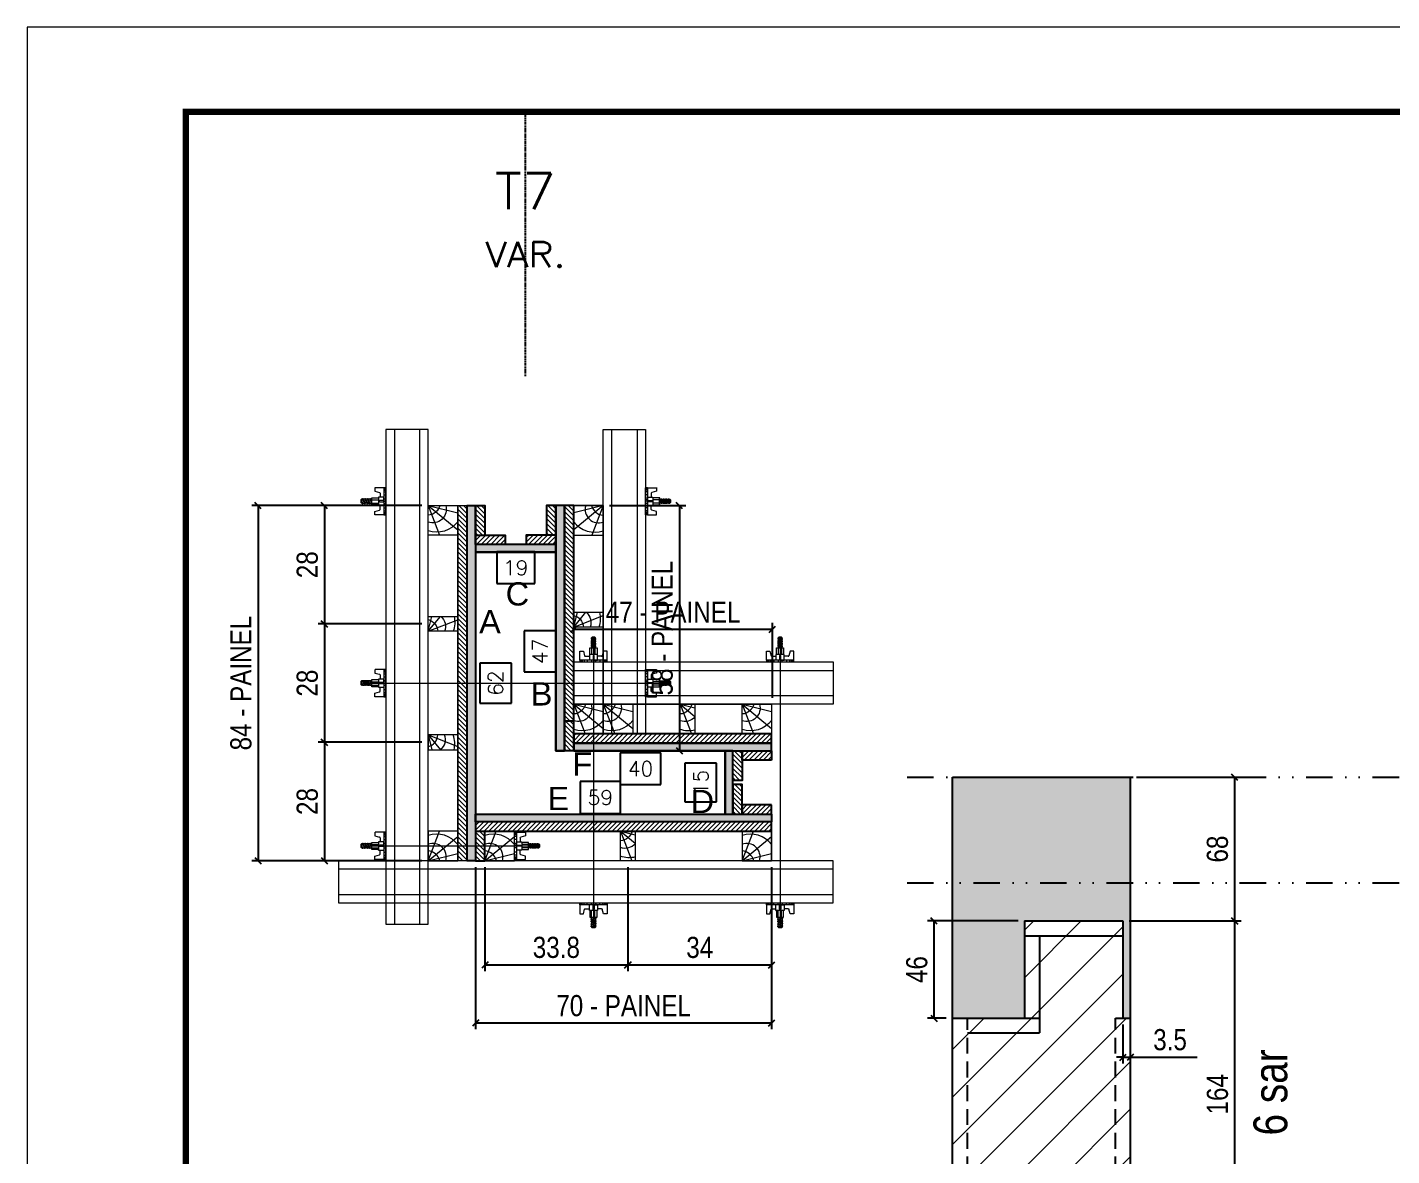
# Model space of a CAD drawing. Extents: x 14400 to 27878, y -21631 to 6985.
# Drawn here: x 14413 to 15059, y -8481 to -7947 of the extents above; entities that cross this region are included whole.
import ezdxf
from ezdxf.enums import TextEntityAlignment as Align

# ---------------------------------------------------------------- set-up
doc = ezdxf.new("R2010")
doc.units = 0
for name, pattern in [('DASHED', [0.75, 0.5, -0.25]), ('DIVIDE2', [0.625, 0.25, -0.125, 0, -0.125, 0, -0.125]), ('HIDDEN', [0.375, 0.25, -0.125])]:
    doc.linetypes.add(name, pattern=pattern)
for name, color, linetype in [('CHAPA', 1, 'Continuous'), ('COTA', 241, 'Continuous'), ('MEIO_PONT', 93, 'Continuous'), ('NOMENCLATURA', 7, 'Continuous'), ('Nível', 160, 'Continuous'), ('Painéis', 200, 'Continuous'), ('SARR_2.2x7', 40, 'Continuous'), ('SARRAFO', 251, 'Continuous'), ('Texto de Titulo', 7, 'Continuous'), ('Texto Qtd Sarr', 242, 'Continuous'), ('TEXTO_GERAL', 7, 'Continuous')]:
    doc.layers.add(name, color=color, linetype=linetype)
for name, color, linetype, lineweight in [('Folhas', 255, 'Continuous', 9), ('Hachura', 251, 'Continuous', 9), ('Madeira', 126, 'Continuous', 18), ('Perfil Metálico', 224, 'Continuous', 18), ('SARRAFO DE PRESSAO', 251, 'DASHED', 9), ('Texto Seção', 7, 'Continuous', 15)]:
    doc.layers.add(name, color=color, linetype=linetype, lineweight=lineweight)
doc.styles.add('ARIAL', font='arial.ttf')
doc.styles.add('ARIAL_NARROW', font='ARIALN.TTF', dxfattribs={"height": 0.2})
doc.styles.add('COTA TECNICA', font='techl___.ttf', dxfattribs={"height": 10})
doc.styles.add('COTA TECNICA 2X', font='techl___.ttf', dxfattribs={"height": 10})
doc.styles.add('ROMANS', font='romans.shx')
doc.dimstyles.new('PAINEL', dxfattribs={"dimtxt": 10, "dimasz": 3, "dimexe": 3, "dimexo": 3, "dimgap": 3, "dimtad": 1, "dimdec": 1, "dimzin": 12, "dimdsep": 46, "dimtxsty": 'COTA TECNICA', "dimblk1": 'OBLIQUE', "dimblk2": 'OBLIQUE', "dimsah": 1, "dimcen": 0.9, "dimclrd": 4, "dimclre": 4, "dimclrt": 240, "dimadec": 1, "dimazin": 3, "dimtfac": 1, "dimtdec": 1, "dimtmove": 0, "dimatfit": 3, "dimfxl": 1, "dimtolj": 1, "dimtzin": 12, "dimarcsym": 0})
doc.dimstyles.new('SECAO PILAR', dxfattribs={"dimtxt": 10, "dimasz": 3, "dimexe": 3, "dimexo": 3, "dimgap": 3, "dimtad": 1, "dimdec": 1, "dimlfac": 0.5, "dimzin": 12, "dimdsep": 46, "dimtxsty": 'COTA TECNICA 2X', "dimblk1": 'OBLIQUE', "dimblk2": 'OBLIQUE', "dimsah": 1, "dimcen": 0.9, "dimclrd": 256, "dimclre": 256, "dimclrt": 256, "dimadec": 1, "dimazin": 3, "dimtfac": 1, "dimtdec": 1, "dimtmove": 0, "dimatfit": 3, "dimfxl": 1, "dimtolj": 1, "dimtzin": 12, "dimarcsym": 0})
doc.dimstyles.new('SECÇÃO 2', dxfattribs={"dimtxt": 7, "dimasz": 6, "dimexe": 0.18, "dimexo": 2, "dimgap": -4, "dimtad": 3, "dimdec": 1, "dimlfac": 0.5, "dimzin": 12, "dimdsep": 46, "dimtxsty": 'ROMANS', "dimblk": 'ARCHTICK', "dimcen": 0.09, "dimse1": 1, "dimse2": 1, "dimsd1": 1, "dimsd2": 1, "dimclrd": 180, "dimclre": 5, "dimclrt": 1, "dimadec": 0, "dimazin": 3, "dimtfac": 1, "dimtdec": 1, "dimtofl": 0, "dimtmove": 0, "dimatfit": 3, "dimldrblk": 'ARCHTICK', "dimfxl": 1, "dimtolj": 1, "dimtzin": 0, "dimarcsym": 0})
pattern_1 = [(315, (37473.3248, -17455.7279), (1.12253202, 1.12253202), [])]
pattern_2 = [(45, (24034.8684, 14578.0321), (-1.12253202, 1.12253202), [])]
pattern_3 = [(225, (5317.9648, -31115.1842), (1.12253202, -1.12253202), [])]
pattern_4 = [(135, (-8443.4915, 922.1758), (-1.12253202, -1.12253202), [])]
pattern_5 = [(315, (37464.9248, -17455.7279), (1.12253202, 1.12253202), [])]

# ---------------------------------------------------------------- blocks, each defined once
blk = doc.blocks.new('9999999999')
at = {"layer": 'Folhas'}
blk.add_lwpolyline([(98138.98, 34190.21), (99623.98, 34190.21), (99623.98, 35240.21), (98138.98, 35240.21)], close=True, dxfattribs=at)
at = {"layer": 'Folhas', "color": 30, "const_width": 3}
blk.add_lwpolyline([(98213.98, 34230.21), (99583.98, 34230.21), (99583.98, 35200.21), (98213.98, 35200.21)], close=True, dxfattribs=at)
blk = doc.blocks.new('PONTALETE')
at = {"layer": 'Madeira'}
for q in [(2.71, 7), (7, 5.76), (7, 1.74)]:
    blk.add_line((0, 0), q, dxfattribs=at)
blk.add_lwpolyline([(0, 0), (7, 0), (7, 7), (0, 7)], close=True, dxfattribs=at)
for centre, radius, start, end in [((2.04, 0.06), 6.23, 37.2818, 109.0913), ((1.09, 0.9), 3.19, 343.603, 109.9847), ((-0.21, -0.78), 3.09, 14.6322, 86.0383)]:
    blk.add_arc(centre, radius, start, end, dxfattribs=at)
blk = doc.blocks.new('*D2459')
at = {"layer": 'COTA', "color": 180, "lineweight": -2, "transparency": 16777216}
for p, q in [((14642.4, -8247.48), (14627.4, -8247.48)), ((14627.4, -8247.48), (14627.4, -8266.48)), ((14642.4, -8266.48), (14642.4, -8247.48)), ((14627.4, -8266.48), (14642.4, -8266.48))]:
    blk.add_line(p, q, dxfattribs=at)
at = {"layer": 'Defpoints', "color": 0, "transparency": 16777216}
for p in [(14625.42, -8194.98), (14625.42, -8318.98), (14646.4, -8318.98)]:
    blk.add_point(p, dxfattribs=at)
at = {"layer": 'COTA', "color": 1, "transparency": 16777216, "insert": (14634.9, -8256.98), "char_height": 7, "attachment_point": 5, "rotation": 90, "style": 'ROMANS'}
blk.add_mtext('\\A1;62', dxfattribs=at)
blk = doc.blocks.new('_ArchTick')
at = {"color": 0, "linetype": 'ByBlock', "const_width": 0.15}
blk.add_lwpolyline([(-0.5, -0.5), (0.5, 0.5)], dxfattribs=at)
blk = doc.blocks.new('*D2460')
at = {"layer": 'COTA', "color": 180, "lineweight": -2, "transparency": 16777216}
for p, q in [((14693.92, -8303.58), (14674.92, -8303.58)), ((14674.92, -8303.58), (14674.92, -8318.58)), ((14693.92, -8318.58), (14693.92, -8303.58)), ((14674.92, -8318.58), (14693.92, -8318.58))]:
    blk.add_line(p, q, dxfattribs=at)
at = {"layer": 'Defpoints', "color": 0, "transparency": 16777216}
for p in [(14625.42, -8318.98), (14743.42, -8318.98), (14743.42, -8322.58)]:
    blk.add_point(p, dxfattribs=at)
at = {"layer": 'COTA', "color": 1, "transparency": 16777216, "insert": (14684.42, -8311.08), "char_height": 7, "attachment_point": 5, "style": 'ROMANS'}
blk.add_mtext('\\A1;59', dxfattribs=at)
blk = doc.blocks.new('*D2461')
at = {"layer": 'COTA', "color": 180, "lineweight": -2, "transparency": 16777216}
for p, q in [((14713.08, -8289.97), (14693.75, -8289.97)), ((14693.75, -8289.97), (14693.75, -8304.97)), ((14713.08, -8304.97), (14713.08, -8289.97)), ((14693.75, -8304.97), (14713.08, -8304.97))]:
    blk.add_line(p, q, dxfattribs=at)
at = {"layer": 'Defpoints', "color": 0, "transparency": 16777216}
for p in [(14663.42, -8288.98), (14743.42, -8288.98), (14743.42, -8308.97)]:
    blk.add_point(p, dxfattribs=at)
at = {"layer": 'COTA', "color": 1, "transparency": 16777216, "insert": (14703.42, -8297.47), "char_height": 7, "attachment_point": 5, "style": 'ROMANS'}
blk.add_mtext('\\A1;40', dxfattribs=at)
blk = doc.blocks.new('*D2462')
at = {"layer": 'COTA', "color": 180, "lineweight": -2, "transparency": 16777216}
for p, q in [((14663.42, -8232.31), (14648.42, -8232.31)), ((14648.42, -8232.31), (14648.42, -8251.65)), ((14663.42, -8251.65), (14663.42, -8232.31)), ((14648.42, -8251.65), (14663.42, -8251.65))]:
    blk.add_line(p, q, dxfattribs=at)
at = {"layer": 'Defpoints', "color": 0, "transparency": 16777216}
for p in [(14663.42, -8194.98), (14663.42, -8288.98), (14667.42, -8288.98)]:
    blk.add_point(p, dxfattribs=at)
at = {"layer": 'COTA', "color": 1, "transparency": 16777216, "insert": (14655.92, -8241.98), "char_height": 7, "attachment_point": 5, "rotation": 90, "style": 'ROMANS'}
blk.add_mtext('\\A1;47', dxfattribs=at)
blk = doc.blocks.new('*D2463')
at = {"layer": 'COTA', "color": 180, "lineweight": -2, "transparency": 16777216}
for p, q in [((14739.42, -8294.81), (14724.42, -8294.81)), ((14724.42, -8294.81), (14724.42, -8313.15)), ((14739.42, -8313.15), (14739.42, -8294.81)), ((14724.42, -8313.15), (14739.42, -8313.15))]:
    blk.add_line(p, q, dxfattribs=at)
at = {"layer": 'Defpoints', "color": 0, "transparency": 16777216}
for p in [(14743.42, -8288.98), (14743.42, -8288.98), (14743.42, -8318.98)]:
    blk.add_point(p, dxfattribs=at)
at = {"layer": 'COTA', "color": 1, "transparency": 16777216, "insert": (14731.92, -8303.98), "char_height": 7, "attachment_point": 5, "rotation": 90, "style": 'ROMANS'}
blk.add_mtext('\\A1;15', dxfattribs=at)
blk = doc.blocks.new('*D2464')
at = {"layer": 'COTA', "color": 180, "lineweight": -2, "transparency": 16777216}
for p, q in [((14653.42, -8194.9), (14635.42, -8194.9)), ((14635.42, -8194.9), (14635.42, -8209.9)), ((14653.42, -8209.9), (14653.42, -8194.9)), ((14635.42, -8209.9), (14653.42, -8209.9))]:
    blk.add_line(p, q, dxfattribs=at)
at = {"layer": 'Defpoints', "color": 0, "transparency": 16777216}
for p in [(14625.42, -8194.98), (14663.42, -8194.98), (14625.42, -8213.9)]:
    blk.add_point(p, dxfattribs=at)
at = {"layer": 'COTA', "color": 1, "transparency": 16777216, "insert": (14644.42, -8202.4), "char_height": 7, "attachment_point": 5, "style": 'ROMANS'}
blk.add_mtext('\\A1;19', dxfattribs=at)
blk = doc.blocks.new('C')
at = {"layer": 'Hachura', "color": 0}
for p, q in [((0, 3.22), (0, -3.22)), ((0.45, 3.22), (0, 3.22)), ((0.46, 3.16), (0, 3.16)), ((0.46, 3.05), (0, 3.05)), ((0.46, 2.88), (0, 2.88)), ((0, 2.75), (0, -1.16)), ((0.46, 2.65), (0, 2.65)), ((0.46, 2.23), (0, 2.23)), ((0.46, 1.51), (0, 1.51)), ((0.39, 0.49), (0.17, 0.49)), ((0.45, -3.23), (0.45, 3.22)), ((0.45, 3.22), (2.58, 3.22)), ((1.74, 0.97), (0.45, 0.97)), ((1.45, 0.1), (0.45, 0.1)), ((1.35, 1.94), (1.35, 0.96)), ((2.58, 2.39), (1.47, 2.09)), ((1.74, -0.97), (1.74, 0.97)), ((1.74, 0.97), (1.74, 0.84)), ((1.74, 0.97), (1.74, 0.84)), ((1.74, 0.84), (3.35, 0.84)), ((3.35, 0.45), (1.74, 0.45)), ((2.58, 3.22), (2.58, 2.39)), ((3.32, 0.84), (3.32, -0.84)), ((3.35, 0.84), (3.35, -0.84)), ((3.68, 0.45), (3.35, 0.45)), ((3.84, -0.52), (3.35, 0.45)), ((3.35, 0.06), (3.67, -0.57)), ((3.68, 0.45), (4.16, -0.52)), ((3.72, 0.5), (4.25, -0.57)), ((4.37, -0.55), (3.83, 0.53)), ((4.15, 0.45), (3.93, 0.45)), ((4.42, -0.52), (3.93, 0.45)), ((4.15, 0.45), (4.26, 0.45)), ((4.26, 0.45), (4.74, -0.52)), ((4.3, 0.5), (4.83, -0.57)), ((4.95, -0.55), (4.41, 0.53)), ((4.51, 0.45), (4.84, 0.45)), ((5, -0.52), (4.51, 0.45)), ((4.84, 0.45), (5.32, -0.52)), ((4.88, 0.5), (5.41, -0.57)), ((5.53, -0.55), (4.99, 0.53)), ((5.58, -0.52), (5.09, 0.45)), ((5.42, 0.45), (5.09, 0.45)), ((5.58, -0.52), (5.09, 0.45)), ((5.42, 0.45), (5.74, -0.19)), ((5.46, 0.5), (5.74, -0.07)), ((5.74, 0.19), (5.57, 0.53)), ((5.74, 0.32), (5.68, 0.45)), ((5.68, 0.45), (5.74, 0.45)), ((5.74, 0.45), (5.9, 0.29)), ((5.74, 0.45), (5.74, -0.52)), ((5.9, -0.36), (5.9, 0.29)), ((0.45, 0), (0, 0)), ((0.46, -1.52), (0, -1.52)), ((0.46, -2.23), (0, -2.23)), ((0.46, -2.65), (0, -2.65)), ((0.46, -2.88), (0, -2.88)), ((0.46, -3.05), (0, -3.05)), ((0.46, -3.16), (0, -3.16)), ((0, -3.22), (2.57, -3.22)), ((0.08, -0.48), (0.29, -0.48)), ((0.29, -0.48), (0.4, -0.48)), ((0.45, 0), (0.45, -0.97)), ((0.45, -0.16), (1.45, -0.16)), ((0.45, -0.65), (0.45, -0.32)), ((0.45, -3.23), (0.45, -0.65)), ((0.45, -0.97), (1.74, -0.97)), ((1.35, -1.94), (1.35, -0.97)), ((2.58, -2.39), (1.47, -2.1)), ((3.35, -0.32), (1.74, -0.32)), ((3.35, -0.84), (1.74, -0.84)), ((2.58, -3.23), (2.58, -2.39)), ((3.35, -0.07), (3.58, -0.52)), ((3.35, -0.52), (3.58, -0.52)), ((3.84, -0.52), (4.16, -0.52)), ((4.42, -0.52), (4.74, -0.52)), ((4.63, -0.52), (4.74, -0.52)), ((5, -0.52), (5.32, -0.52)), ((5.58, -0.52), (5.74, -0.52)), ((5.74, -0.52), (5.9, -0.36)), ((5.74, -0.52), (5.74, -0.52))]:
    blk.add_line(p, q, dxfattribs=at)
for centre, radius, start, end in [((1.52, 1.94), 0.161, 104.7436, 180), ((1.44, -0.03), 0.129, 272.695, 87.305), ((3.81, 0.39), 0.143, 25.5688, 154.4312), ((4.39, 0.39), 0.143, 25.5688, 154.4312), ((4.97, 0.39), 0.143, 25.5688, 154.4312), ((5.55, 0.39), 0.143, 25.5688, 154.4312), ((0.17, -0.37), 0.174, 221.744, 317.8592), ((1.52, -1.94), 0.161, 180, 255.2564), ((3.71, -0.4), 0.174, 222.1408, 318.256), ((4.29, -0.4), 0.174, 222.1408, 318.256), ((4.87, -0.4), 0.174, 222.1408, 318.256), ((5.45, -0.4), 0.174, 222.1408, 318.256), ((5.61, -0.4), 0.174, 317.8592, 318.256)]:
    blk.add_arc(centre, radius, start, end, dxfattribs=at)
blk = doc.blocks.new('titulo1')
at = {"layer": 'Defpoints', "color": 252, "linetype": 'HIDDEN', "ltscale": 2}
blk.add_line((0, 0), (0, 125), dxfattribs=at)
at = {"layer": 'Defpoints', "style": 'ROMANS', "oblique": 15}
blk.add_attdef('FOLHA', text='', height=10, dxfattribs=at).set_placement((0, 15.58), align=Align.MIDDLE_CENTER)
at = {"layer": 'Texto Qtd Sarr', "color": 3, "style": 'ROMANS', "oblique": 15}
for tag, height, p in [('TITULO', 17, (0, 71.45)), ('SEÇÃO', 12, (0, 41.55))]:
    blk.add_attdef(tag, text='', height=height, dxfattribs=at).set_placement(p, align=Align.MIDDLE_CENTER)
blk = doc.blocks.new('_Oblique')
at = {"color": 0, "linetype": 'ByBlock', "lineweight": -2}
blk.add_line((-0.5, -0.5), (0.5, 0.5), dxfattribs=at)
blk = doc.blocks.new('*D2465')
at = {"layer": 'COTA', "lineweight": -2, "transparency": 16777216}
for p, q in [((14600.02, -8172.98), (14519.62, -8172.98)), ((14522.62, -8172.98), (14522.62, -8340.98)), ((14600.02, -8340.98), (14519.62, -8340.98))]:
    blk.add_line(p, q, dxfattribs=at)
at = {"layer": 'Defpoints', "color": 0, "transparency": 16777216}
for p in [(14603.02, -8172.98), (14522.62, -8340.98), (14603.02, -8340.98)]:
    blk.add_point(p, dxfattribs=at)
at = {"layer": 'COTA', "lineweight": -2, "transparency": 16777216, "xscale": 3, "yscale": 3, "zscale": 3}
for p, rotation in [((14522.62, -8172.98), 90), ((14522.62, -8340.98), 270)]:
    blk.add_blockref('_Oblique', p, dxfattribs=dict(at, rotation=rotation))
at = {"layer": 'COTA', "transparency": 16777216, "insert": (14514.52, -8256.98), "char_height": 10, "attachment_point": 5, "rotation": 90, "style": 'COTA TECNICA 2X'}
blk.add_mtext('\\A1;84 - PAINEL', dxfattribs=at)
blk = doc.blocks.new('*D2466')
at = {"layer": 'COTA', "lineweight": -2, "transparency": 16777216}
for p, q in [((14625.42, -8343.98), (14625.42, -8420.72)), ((14765.42, -8343.98), (14765.42, -8420.72)), ((14625.42, -8417.72), (14765.42, -8417.72))]:
    blk.add_line(p, q, dxfattribs=at)
at = {"layer": 'Defpoints', "color": 0, "transparency": 16777216}
for p in [(14625.42, -8340.98), (14765.42, -8340.98), (14765.42, -8417.72)]:
    blk.add_point(p, dxfattribs=at)
at = {"layer": 'COTA', "lineweight": -2, "transparency": 16777216, "xscale": 3, "yscale": 3, "zscale": 3, "rotation": 180}
blk.add_blockref('_Oblique', (14625.42, -8417.72), dxfattribs=at)
at = {"layer": 'COTA', "lineweight": -2, "transparency": 16777216, "xscale": 3, "yscale": 3, "zscale": 3}
blk.add_blockref('_Oblique', (14765.42, -8417.72), dxfattribs=at)
at = {"layer": 'COTA', "transparency": 16777216, "insert": (14695.42, -8409.61), "char_height": 10, "attachment_point": 5, "style": 'COTA TECNICA 2X'}
blk.add_mtext('\\A1;70 - PAINEL', dxfattribs=at)
blk = doc.blocks.new('*D2467')
at = {"layer": 'COTA', "lineweight": -2, "transparency": 16777216}
for p, q in [((14688.82, -8172.98), (14724.83, -8172.98)), ((14721.83, -8172.98), (14721.83, -8288.98)), ((14674.82, -8288.98), (14724.83, -8288.98))]:
    blk.add_line(p, q, dxfattribs=at)
at = {"layer": 'Defpoints', "color": 0, "transparency": 16777216}
for p in [(14685.82, -8172.98), (14671.82, -8288.98), (14721.83, -8288.98)]:
    blk.add_point(p, dxfattribs=at)
at = {"layer": 'COTA', "lineweight": -2, "transparency": 16777216, "xscale": 3, "yscale": 3, "zscale": 3}
for p, rotation in [((14721.83, -8172.98), 90), ((14721.83, -8288.98), 270)]:
    blk.add_blockref('_Oblique', p, dxfattribs=dict(at, rotation=rotation))
at = {"layer": 'COTA', "transparency": 16777216, "insert": (14713.7, -8230.98), "char_height": 10, "attachment_point": 5, "rotation": 90, "style": 'COTA TECNICA 2X'}
blk.add_mtext('\\A1;58 - PAINEL', dxfattribs=at)
blk = doc.blocks.new('*D2473')
at = {"layer": 'COTA', "lineweight": -2, "transparency": 16777216}
for p, q in [((14671.82, -8243.98), (14671.82, -8228.5)), ((14671.82, -8231.5), (14765.82, -8231.5)), ((14765.82, -8263.98), (14765.82, -8228.5))]:
    blk.add_line(p, q, dxfattribs=at)
at = {"layer": 'Defpoints', "color": 0, "transparency": 16777216}
for p in [(14765.82, -8231.5), (14671.82, -8246.98), (14765.82, -8266.98)]:
    blk.add_point(p, dxfattribs=at)
at = {"layer": 'COTA', "lineweight": -2, "transparency": 16777216, "xscale": 3, "yscale": 3, "zscale": 3, "rotation": 180}
blk.add_blockref('_Oblique', (14671.82, -8231.5), dxfattribs=at)
at = {"layer": 'COTA', "lineweight": -2, "transparency": 16777216, "xscale": 3, "yscale": 3, "zscale": 3}
blk.add_blockref('_Oblique', (14765.82, -8231.5), dxfattribs=at)
at = {"layer": 'COTA', "transparency": 16777216, "insert": (14718.82, -8223.43), "char_height": 10, "attachment_point": 5, "style": 'COTA TECNICA 2X'}
blk.add_mtext('\\A1;47 - PAINEL', dxfattribs=at)
blk = doc.blocks.new('MEIO PONTALETE')
at = {"layer": 'Madeira'}
for q in [(2.71, 7), (3.5, 2.88), (3.5, 0.87)]:
    blk.add_line((0, 0), q, dxfattribs=at)
blk.add_lwpolyline([(0, 0), (3.5, 0), (3.5, 7), (0, 7)], close=True, dxfattribs=at)
for centre, radius, start, end in [((2.04, 0.06), 6.23, 76.4499, 109.0913), ((1.09, 0.9), 3.19, 40.9063, 109.9847), ((-0.21, -0.78), 3.09, 14.6322, 86.0383)]:
    blk.add_arc(centre, radius, start, end, dxfattribs=at)
blk = doc.blocks.new('*D2472')
at = {"layer": 'COTA', "lineweight": -2, "transparency": 16777216}
for p, q in [((14600.02, -8172.98), (14550.98, -8172.98)), ((14553.98, -8172.98), (14553.98, -8228.98)), ((14600.02, -8228.98), (14550.98, -8228.98))]:
    blk.add_line(p, q, dxfattribs=at)
at = {"layer": 'Defpoints', "color": 0, "transparency": 16777216}
for p in [(14603.02, -8172.98), (14553.98, -8228.98), (14603.02, -8228.98)]:
    blk.add_point(p, dxfattribs=at)
at = {"layer": 'COTA', "lineweight": -2, "transparency": 16777216, "xscale": 3, "yscale": 3, "zscale": 3}
for p, rotation in [((14553.98, -8172.98), 90), ((14553.98, -8228.98), 270)]:
    blk.add_blockref('_Oblique', p, dxfattribs=dict(at, rotation=rotation))
at = {"layer": 'COTA', "transparency": 16777216, "insert": (14545.89, -8200.98), "char_height": 10, "attachment_point": 5, "rotation": 90, "style": 'COTA TECNICA 2X'}
blk.add_mtext('\\A1;28', dxfattribs=at)
blk = doc.blocks.new('*D2468')
at = {"layer": 'COTA', "lineweight": -2, "transparency": 16777216}
for p, q in [((14600.02, -8228.98), (14550.98, -8228.98)), ((14553.98, -8228.98), (14553.98, -8284.98)), ((14600.02, -8284.98), (14550.98, -8284.98))]:
    blk.add_line(p, q, dxfattribs=at)
at = {"layer": 'Defpoints', "color": 0, "transparency": 16777216}
for p in [(14603.02, -8228.98), (14553.98, -8284.98), (14603.02, -8284.98)]:
    blk.add_point(p, dxfattribs=at)
at = {"layer": 'COTA', "lineweight": -2, "transparency": 16777216, "xscale": 3, "yscale": 3, "zscale": 3}
for p, rotation in [((14553.98, -8228.98), 90), ((14553.98, -8284.98), 270)]:
    blk.add_blockref('_Oblique', p, dxfattribs=dict(at, rotation=rotation))
at = {"layer": 'COTA', "transparency": 16777216, "insert": (14545.89, -8256.98), "char_height": 10, "attachment_point": 5, "rotation": 90, "style": 'COTA TECNICA 2X'}
blk.add_mtext('\\A1;28', dxfattribs=at)
blk = doc.blocks.new('*D2469')
at = {"layer": 'COTA', "lineweight": -2, "transparency": 16777216}
for p, q in [((14600.02, -8284.98), (14550.98, -8284.98)), ((14553.98, -8284.98), (14553.98, -8340.98)), ((14580.02, -8340.98), (14550.98, -8340.98))]:
    blk.add_line(p, q, dxfattribs=at)
at = {"layer": 'Defpoints', "color": 0, "transparency": 16777216}
for p in [(14603.02, -8284.98), (14553.98, -8340.98), (14583.02, -8340.98)]:
    blk.add_point(p, dxfattribs=at)
at = {"layer": 'COTA', "lineweight": -2, "transparency": 16777216, "xscale": 3, "yscale": 3, "zscale": 3}
for p, rotation in [((14553.98, -8284.98), 90), ((14553.98, -8340.98), 270)]:
    blk.add_blockref('_Oblique', p, dxfattribs=dict(at, rotation=rotation))
at = {"layer": 'COTA', "transparency": 16777216, "insert": (14545.89, -8312.98), "char_height": 10, "attachment_point": 5, "rotation": 90, "style": 'COTA TECNICA 2X'}
blk.add_mtext('\\A1;28', dxfattribs=at)
blk = doc.blocks.new('*D2470')
at = {"layer": 'COTA', "lineweight": -2, "transparency": 16777216}
for p, q in [((14629.82, -8343.98), (14629.82, -8393.28)), ((14697.42, -8343.98), (14697.42, -8393.28)), ((14629.82, -8390.28), (14697.42, -8390.28))]:
    blk.add_line(p, q, dxfattribs=at)
at = {"layer": 'Defpoints', "color": 0, "transparency": 16777216}
for p in [(14629.82, -8340.98), (14697.42, -8340.98), (14697.42, -8390.28)]:
    blk.add_point(p, dxfattribs=at)
at = {"layer": 'COTA', "lineweight": -2, "transparency": 16777216, "xscale": 3, "yscale": 3, "zscale": 3, "rotation": 180}
blk.add_blockref('_Oblique', (14629.82, -8390.28), dxfattribs=at)
at = {"layer": 'COTA', "lineweight": -2, "transparency": 16777216, "xscale": 3, "yscale": 3, "zscale": 3}
blk.add_blockref('_Oblique', (14697.42, -8390.28), dxfattribs=at)
at = {"layer": 'COTA', "transparency": 16777216, "insert": (14663.62, -8382.04), "char_height": 10, "attachment_point": 5, "style": 'COTA TECNICA 2X'}
blk.add_mtext('\\A1;33.8', dxfattribs=at)
blk = doc.blocks.new('*D2471')
at = {"layer": 'COTA', "lineweight": -2, "transparency": 16777216}
for p, q in [((14697.42, -8343.98), (14697.42, -8393.28)), ((14765.42, -8343.98), (14765.42, -8393.28)), ((14697.42, -8390.28), (14765.42, -8390.28))]:
    blk.add_line(p, q, dxfattribs=at)
at = {"layer": 'Defpoints', "color": 0, "transparency": 16777216}
for p in [(14697.42, -8340.98), (14765.42, -8340.98), (14765.42, -8390.28)]:
    blk.add_point(p, dxfattribs=at)
at = {"layer": 'COTA', "lineweight": -2, "transparency": 16777216, "xscale": 3, "yscale": 3, "zscale": 3, "rotation": 180}
blk.add_blockref('_Oblique', (14697.42, -8390.28), dxfattribs=at)
at = {"layer": 'COTA', "lineweight": -2, "transparency": 16777216, "xscale": 3, "yscale": 3, "zscale": 3}
blk.add_blockref('_Oblique', (14765.42, -8390.28), dxfattribs=at)
at = {"layer": 'COTA', "transparency": 16777216, "insert": (14731.42, -8382.06), "char_height": 10, "attachment_point": 5, "style": 'COTA TECNICA 2X'}
blk.add_mtext('\\A1;34', dxfattribs=at)
blk = doc.blocks.new('*D2476')
at = {"layer": 'COTA', "color": 4, "lineweight": -2, "transparency": 16777216}
for p, q in [((14934.5, -8369.47), (14987.36, -8369.47)), ((14984.36, -8533.47), (14984.36, -8369.47)), ((14938, -8533.47), (14987.36, -8533.47))]:
    blk.add_line(p, q, dxfattribs=at)
at = {"layer": 'Defpoints', "color": 0, "transparency": 16777216}
for p in [(14931.5, -8369.47), (14984.36, -8369.47), (14935, -8533.47)]:
    blk.add_point(p, dxfattribs=at)
at = {"layer": 'COTA', "color": 4, "lineweight": -2, "transparency": 16777216, "xscale": 3, "yscale": 3, "zscale": 3}
for p, rotation in [((14984.36, -8369.47), 90), ((14984.36, -8533.47), 270)]:
    blk.add_blockref('_Oblique', p, dxfattribs=dict(at, rotation=rotation))
at = {"layer": 'COTA', "color": 240, "transparency": 16777216, "insert": (14976.26, -8451.47), "char_height": 10, "attachment_point": 5, "rotation": 90, "style": 'COTA TECNICA'}
blk.add_mtext('\\A1;164', dxfattribs=at)
blk = doc.blocks.new('*D2481')
at = {"layer": 'COTA', "color": 4, "lineweight": -2, "transparency": 16777216}
for p, q in [((14938, -8301.47), (14987.36, -8301.47)), ((14984.36, -8369.47), (14984.36, -8301.47)), ((14934.5, -8369.47), (14987.36, -8369.47))]:
    blk.add_line(p, q, dxfattribs=at)
at = {"layer": 'Defpoints', "color": 0, "transparency": 16777216}
for p in [(14935, -8301.47), (14984.36, -8301.47), (14931.5, -8369.47)]:
    blk.add_point(p, dxfattribs=at)
at = {"layer": 'COTA', "color": 4, "lineweight": -2, "transparency": 16777216, "xscale": 3, "yscale": 3, "zscale": 3}
for p, rotation in [((14984.36, -8301.47), 90), ((14984.36, -8369.47), 270)]:
    blk.add_blockref('_Oblique', p, dxfattribs=dict(at, rotation=rotation))
at = {"layer": 'COTA', "color": 240, "transparency": 16777216, "insert": (14976.24, -8335.47), "char_height": 10, "attachment_point": 5, "rotation": 90, "style": 'COTA TECNICA'}
blk.add_mtext('\\A1;68', dxfattribs=at)
blk = doc.blocks.new('*D2941')
at = {"layer": 'COTA', "color": 4, "lineweight": -2, "transparency": 16777216}
for p, q in [((14882, -8369.47), (14839.19, -8369.47)), ((14842.19, -8415.47), (14842.19, -8369.47)), ((14848, -8415.47), (14839.19, -8415.47))]:
    blk.add_line(p, q, dxfattribs=at)
at = {"layer": 'Defpoints', "color": 0, "transparency": 16777216}
for p in [(14842.19, -8369.47), (14885, -8369.47), (14851, -8415.47)]:
    blk.add_point(p, dxfattribs=at)
at = {"layer": 'COTA', "color": 4, "lineweight": -2, "transparency": 16777216, "xscale": 3, "yscale": 3, "zscale": 3}
for p, rotation in [((14842.19, -8369.47), 90), ((14842.19, -8415.47), 270)]:
    blk.add_blockref('_Oblique', p, dxfattribs=dict(at, rotation=rotation))
at = {"layer": 'COTA', "color": 240, "transparency": 16777216, "insert": (14834.09, -8392.47), "char_height": 10, "attachment_point": 5, "rotation": 90, "style": 'COTA TECNICA'}
blk.add_mtext('\\A1;46', dxfattribs=at)
blk = doc.blocks.new('*D2942')
at = {"layer": 'COTA', "color": 4, "lineweight": -2, "transparency": 16777216}
for p, q in [((14931.5, -8418.47), (14931.5, -8436.92)), ((14935, -8418.47), (14935, -8436.92)), ((14931.5, -8433.92), (14928.5, -8433.92)), ((14931.5, -8433.92), (14935, -8433.92)), ((14935, -8433.92), (14966.6, -8433.92))]:
    blk.add_line(p, q, dxfattribs=at)
at = {"layer": 'Defpoints', "color": 0, "transparency": 16777216}
for p in [(14931.5, -8415.47), (14935, -8415.47), (14935, -8433.92)]:
    blk.add_point(p, dxfattribs=at)
at = {"layer": 'COTA', "color": 4, "lineweight": -2, "transparency": 16777216, "xscale": 3, "yscale": 3, "zscale": 3}
blk.add_blockref('_Oblique', (14931.5, -8433.92), dxfattribs=at)
at = {"layer": 'COTA', "color": 4, "lineweight": -2, "transparency": 16777216, "xscale": 3, "yscale": 3, "zscale": 3, "rotation": 180}
blk.add_blockref('_Oblique', (14935, -8433.92), dxfattribs=at)
at = {"layer": 'COTA', "color": 240, "transparency": 16777216, "insert": (14953.8, -8425.7), "char_height": 10, "attachment_point": 5, "style": 'COTA TECNICA'}
blk.add_mtext('\\A1;3.5', dxfattribs=at)

msp = doc.modelspace()

# ---------------------------------------------------------------- hatches: boundary and pattern name
at = {"layer": 'COTA'}
h = msp.add_hatch(dxfattribs=at)
h.set_pattern_fill('AR-CONC', color=256, scale=0.03)
h.paths.add_polyline_path([(14934.995, -8301.466), (14850.995, -8301.466), (14850.995, -8351.466), (14934.995, -8351.466)])
h.paths.add_polyline_path([(14934.995, -8351.466), (14850.995, -8351.466), (14850.995, -8415.466), (14884.995, -8415.466), (14884.995, -8369.466), (14931.495, -8369.466), (14931.495, -8415.466), (14934.995, -8415.466)])
at = {"layer": 'Hachura'}
h = msp.add_hatch(dxfattribs=at)
h.set_pattern_fill('ANSI31', color=256, scale=0.5, angle=270, style=0)
h.set_pattern_definition(pattern_5)
h.paths.add_polyline_path([(14617.017, -8340.981), (14621.417, -8340.981), (14621.417, -8172.981), (14617.017, -8172.981)])
h = msp.add_hatch(color=256, dxfattribs=at)
h.dxf.hatch_style = 1
h.paths.add_polyline_path([(14625.417, -8340.981), (14621.417, -8340.981), (14621.417, -8172.981), (14625.417, -8172.981)])
h = msp.add_hatch(dxfattribs=at)
h.set_pattern_fill('ANSI31', color=256, scale=0.5, angle=270, style=0)
h.set_pattern_definition(pattern_1)
h.paths.add_polyline_path([(14625.417, -8186.981), (14629.817, -8186.981), (14629.817, -8172.981), (14625.417, -8172.981)])
h = msp.add_hatch(dxfattribs=at)
h.set_pattern_fill('ANSI31', color=256, scale=0.5, angle=270, style=0)
h.set_pattern_definition(pattern_1)
h.paths.add_polyline_path([(14663.417, -8186.981), (14659.017, -8186.981), (14659.017, -8172.981), (14663.417, -8172.981)])
h = msp.add_hatch(color=256, dxfattribs=at)
h.dxf.hatch_style = 1
h.paths.add_polyline_path([(14663.417, -8288.981), (14667.417, -8288.981), (14667.417, -8172.981), (14663.417, -8172.981)])
h = msp.add_hatch(dxfattribs=at)
h.set_pattern_fill('ANSI31', color=256, scale=0.5, angle=270, style=0)
h.set_pattern_definition(pattern_5)
h.paths.add_polyline_path([(14671.817, -8288.981), (14667.417, -8288.981), (14667.417, -8172.981), (14671.817, -8172.981)])
h = msp.add_hatch(dxfattribs=at)
h.set_pattern_fill('ANSI31', color=256, scale=0.5, angle=360, style=0)
h.set_pattern_definition(pattern_2)
h.paths.add_polyline_path([(14639.417, -8191.381), (14639.417, -8186.981), (14625.417, -8186.981), (14625.417, -8191.381)])
h = msp.add_hatch(color=256, dxfattribs=at)
h.dxf.hatch_style = 1
h.paths.add_polyline_path([(14625.417, -8191.381), (14625.417, -8194.981), (14663.417, -8194.981), (14663.417, -8191.381)])
h = msp.add_hatch(dxfattribs=at)
h.set_pattern_fill('ANSI31', color=256, scale=0.5, angle=360, style=0)
h.set_pattern_definition(pattern_2)
h.paths.add_polyline_path([(14649.417, -8191.381), (14649.417, -8186.981), (14663.417, -8186.981), (14663.417, -8191.381)])
h = msp.add_hatch(dxfattribs=at)
h.set_pattern_fill('ANSI31', color=256, scale=0.5, angle=180, style=0)
h.set_pattern_definition(pattern_3)
h.paths.add_polyline_path([(14671.817, -8285.381), (14671.817, -8280.981), (14765.417, -8280.981), (14765.417, -8285.381)])
h = msp.add_hatch(color=256, dxfattribs=at)
h.dxf.hatch_style = 1
h.paths.add_polyline_path([(14671.817, -8285.381), (14671.817, -8288.981), (14765.417, -8288.981), (14765.417, -8285.381)])
h = msp.add_hatch(color=256, dxfattribs=at)
h.dxf.hatch_style = 1
h.paths.add_polyline_path([(14747.017, -8288.981), (14743.417, -8288.981), (14743.417, -8318.981), (14747.017, -8318.981)])
h = msp.add_hatch(color=256, dxfattribs=at)
h.dxf.hatch_style = 1
h.paths.add_polyline_path([(14747.017, -8288.981), (14743.417, -8288.981), (14743.417, -8318.981), (14747.017, -8318.981)])
h = msp.add_hatch(dxfattribs=at)
h.set_pattern_fill('ANSI31', color=256, scale=0.5, angle=90, style=0)
h.set_pattern_definition(pattern_4)
h.paths.add_polyline_path([(14751.417, -8288.981), (14747.017, -8288.981), (14747.017, -8302.981), (14751.417, -8302.981)])
h = msp.add_hatch(dxfattribs=at)
h.set_pattern_fill('ANSI31', color=256, scale=0.5, angle=180, style=0)
h.set_pattern_definition(pattern_3)
h.paths.add_polyline_path([(14751.417, -8288.981), (14751.417, -8293.381), (14765.417, -8293.381), (14765.417, -8288.981)])
h = msp.add_hatch(dxfattribs=at)
h.set_pattern_fill('ANSI31', color=256, scale=5)
h.paths.add_polyline_path([(14934.995, -8415.466), (14931.495, -8415.466), (14931.495, -8369.466), (14884.995, -8369.466), (14884.995, -8415.466), (14850.995, -8415.466), (14850.995, -8533.466), (14934.995, -8533.466)])
h.paths.add_polyline_path([(14934.995, -8533.466), (14850.995, -8533.466), (14850.995, -8655.466), (14934.995, -8655.466)])
h.paths.add_polyline_path([(15124.092, -8533.466), (15066.092, -8533.466), (15066.092, -8655.466), (15124.092, -8655.466)])
h.paths.add_polyline_path([(15124.092, -8301.466), (15066.092, -8301.466), (15066.092, -8533.466), (15124.092, -8533.466)])
h.paths.add_polyline_path([(15257.455, -8415.466), (15238.455, -8415.466), (15238.455, -8655.466), (15257.455, -8655.466)])
h.paths.add_polyline_path([(15374.276, -8301.466), (15359.276, -8301.466), (15359.276, -8351.466), (15374.276, -8351.466)])
h.paths.add_polyline_path([(15374.276, -8368.466), (15359.276, -8368.466), (15359.276, -8411.466), (15374.276, -8411.466)])
h.paths.add_polyline_path([(15374.276, -8411.466), (15359.276, -8411.466), (15359.276, -8655.466), (15374.276, -8655.466)])
h.paths.add_polyline_path([(15562.041, -8368.466), (15515.041, -8368.466), (15515.041, -8415.466), (15492.041, -8415.466), (15492.041, -8533.466), (15562.041, -8533.466)])
h.paths.add_polyline_path([(15562.041, -8533.466), (15492.041, -8533.466), (15492.041, -8655.466), (15562.041, -8655.466)])
h.paths.add_polyline_path([(15562.041, -8301.466), (15515.041, -8301.466), (15515.041, -8351.466), (15562.041, -8351.466)])
h.paths.add_polyline_path([(15736.627, -8301.466), (15689.627, -8301.466), (15689.627, -8533.466), (15736.627, -8533.466)])
h.paths.add_polyline_path([(15736.627, -8533.466), (15689.627, -8533.466), (15689.627, -8655.466), (15736.627, -8655.466)])
h = msp.add_hatch(dxfattribs=at)
h.set_pattern_fill('ANSI31', color=256, scale=0.5, angle=90, style=0)
h.set_pattern_definition(pattern_4)
h.paths.add_polyline_path([(14751.417, -8318.981), (14747.017, -8318.981), (14747.017, -8304.981), (14751.417, -8304.981)])
h = msp.add_hatch(dxfattribs=at)
h.set_pattern_fill('ANSI31', color=256, scale=0.5, angle=180, style=0)
h.set_pattern_definition(pattern_3)
h.paths.add_polyline_path([(14751.417, -8318.981), (14751.417, -8314.581), (14765.417, -8314.581), (14765.417, -8318.981)])
h = msp.add_hatch(color=256, dxfattribs=at)
h.dxf.hatch_style = 1
h.paths.add_polyline_path([(14625.417, -8322.581), (14625.417, -8318.981), (14765.417, -8318.981), (14765.417, -8322.581)])
h = msp.add_hatch(dxfattribs=at)
h.set_pattern_fill('ANSI31', color=256, scale=0.5, angle=360, style=0)
h.set_pattern_definition(pattern_2)
h.paths.add_polyline_path([(14765.417, -8322.581), (14765.417, -8326.981), (14625.417, -8326.981), (14625.417, -8322.581)])
h = msp.add_hatch(dxfattribs=at)
h.set_pattern_fill('ANSI31', color=256, scale=0.5, angle=270, style=0)
h.set_pattern_definition(pattern_1)
h.paths.add_polyline_path([(14625.417, -8326.981), (14629.817, -8326.981), (14629.817, -8340.981), (14625.417, -8340.981)])

# ---------------------------------------------------------------- linework, layer by layer
at = {"layer": 'CHAPA'}
for points in [[(14625.417, -8340.981), (14621.417, -8340.981), (14621.417, -8172.981), (14625.417, -8172.981)], [(14663.417, -8288.981), (14667.417, -8288.981), (14667.417, -8172.981), (14663.417, -8172.981)], [(14747.017, -8288.981), (14743.417, -8288.981), (14743.417, -8318.981), (14747.017, -8318.981)], [(14747.017, -8288.981), (14743.417, -8288.981), (14743.417, -8318.981), (14747.017, -8318.981)]]:
    msp.add_lwpolyline(points, close=True, dxfattribs=at)
for points in [[(14625.417, -8191.381), (14625.417, -8194.981), (14663.417, -8194.981), (14663.417, -8191.381), (14625.417, -8191.381)], [(14671.817, -8285.381), (14671.817, -8288.981), (14765.417, -8288.981), (14765.417, -8285.381), (14671.817, -8285.381)], [(14625.417, -8322.581), (14625.417, -8318.981), (14765.417, -8318.981), (14765.417, -8322.581), (14625.417, -8322.581)]]:
    msp.add_lwpolyline(points, dxfattribs=at)
at = {"layer": 'COTA'}
for p, q in [((14850.995, -8415.466), (14850.995, -8301.466)), ((14850.995, -8301.466), (14934.995, -8301.466)), ((14934.995, -8301.466), (14934.995, -8415.466)), ((14884.995, -8415.466), (14891.995, -8415.466)), ((14891.995, -8415.466), (14891.995, -8422.466))]:
    msp.add_line(p, q, dxfattribs=at)
at = {"layer": 'Hachura'}
for p, q in [((14681.164, -8236.18), (14681.171, -8372.781)), ((14769.41, -8236.18), (14769.417, -8372.781)), ((14572.217, -8256.981), (14717.618, -8256.974)), ((14572.217, -8333.981), (14655.618, -8333.977))]:
    msp.add_line(p, q, dxfattribs=at)
msp.add_lwpolyline([(14617.017, -8340.981), (14617.017, -8172.981), (14621.417, -8172.981), (14621.417, -8340.981)], close=True, dxfattribs=at)
at = {"layer": 'Madeira'}
for points in [[(14603.017, -8172.981), (14617.017, -8172.981), (14617.017, -8340.981), (14603.017, -8340.981)], [(14671.817, -8172.981), (14685.817, -8172.981), (14685.817, -8280.981), (14671.817, -8280.981)], [(14765.417, -8266.981), (14765.417, -8280.981), (14685.817, -8280.981), (14685.817, -8266.981)], [(14765.417, -8326.981), (14765.417, -8340.981), (14629.817, -8340.981), (14629.817, -8326.981)]]:
    msp.add_lwpolyline(points, close=True, dxfattribs=at)
at = {"layer": 'Nível', "color": 4, "linetype": 'DIVIDE2', "ltscale": 50}
for p, q in [((14829.438, -8301.466), (15858.467, -8301.466)), ((14829.438, -8351.466), (15858.467, -8351.466))]:
    msp.add_line(p, q, dxfattribs=at)
at = {"layer": 'Painéis'}
for p, q in [((14884.995, -8369.466), (14931.495, -8369.466)), ((14884.995, -8369.466), (14884.995, -8415.466)), ((14931.495, -8369.466), (14931.495, -8415.466)), ((14850.995, -8655.466), (14850.995, -8415.466)), ((14850.995, -8415.466), (14884.995, -8415.466)), ((14927.995, -8415.466), (14934.995, -8415.466)), ((14934.995, -8415.466), (14934.995, -8655.466))]:
    msp.add_line(p, q, dxfattribs=at)
msp.add_lwpolyline([(14743.417, -8288.981), (14663.417, -8288.981), (14663.417, -8194.981), (14625.417, -8194.981), (14625.417, -8318.981), (14743.417, -8318.981), (14743.417, -8288.981)], dxfattribs=at)
at = {"layer": 'Perfil Metálico'}
for points in [[(14583.017, -8370.981), (14603.017, -8370.981), (14603.017, -8136.981), (14583.017, -8136.981)], [(14599.017, -8136.981), (14587.017, -8136.981), (14587.017, -8370.981), (14599.017, -8370.981)], [(14705.817, -8280.981), (14685.817, -8280.981), (14685.817, -8136.981), (14705.817, -8136.981)], [(14689.817, -8136.981), (14701.817, -8136.981), (14701.817, -8280.981), (14689.817, -8280.981)], [(14794.562, -8246.981), (14794.562, -8266.981), (14671.817, -8266.981), (14671.817, -8246.981)], [(14671.817, -8262.981), (14671.817, -8250.981), (14794.562, -8250.981), (14794.562, -8262.981)], [(14794.562, -8360.981), (14794.562, -8340.981), (14560.562, -8340.981), (14560.562, -8360.981)], [(14560.562, -8344.981), (14560.562, -8356.981), (14794.562, -8356.981), (14794.562, -8344.981)]]:
    msp.add_lwpolyline(points, close=True, dxfattribs=at)
at = {"layer": 'SARR_2.2x7'}
for p, q in [((14884.995, -8376.466), (14931.495, -8376.466)), ((14891.995, -8376.466), (14891.995, -8415.466)), ((14857.995, -8422.466), (14891.995, -8422.466))]:
    msp.add_line(p, q, dxfattribs=at)
at = {"layer": 'SARR_2.2x7', "linetype": 'HIDDEN', "ltscale": 30}
for p, q in [((14857.995, -8533.466), (14857.995, -8415.466)), ((14927.995, -8533.466), (14927.995, -8415.466))]:
    msp.add_line(p, q, dxfattribs=at)
at = {"layer": 'SARRAFO'}
msp.add_line((14671.817, -8274.981), (14667.417, -8274.981), dxfattribs=at)
for points in [[(14625.417, -8186.981), (14625.417, -8172.981), (14629.817, -8172.981), (14629.817, -8186.981)], [(14663.417, -8186.981), (14663.417, -8172.981), (14659.017, -8172.981), (14659.017, -8186.981)], [(14671.817, -8288.981), (14671.817, -8172.981), (14667.417, -8172.981), (14667.417, -8288.981)], [(14625.417, -8191.381), (14625.417, -8186.981), (14639.417, -8186.981), (14639.417, -8191.381)], [(14663.417, -8191.381), (14663.417, -8186.981), (14649.417, -8186.981), (14649.417, -8191.381)], [(14625.417, -8322.581), (14625.417, -8326.981), (14765.417, -8326.981), (14765.417, -8322.581)], [(14625.417, -8326.981), (14625.417, -8340.981), (14629.817, -8340.981), (14629.817, -8326.981)]]:
    msp.add_lwpolyline(points, dxfattribs=at)
for points in [[(14765.417, -8280.981), (14671.817, -8280.981), (14671.817, -8285.381), (14765.417, -8285.381)], [(14747.017, -8302.981), (14747.017, -8288.981), (14751.417, -8288.981), (14751.417, -8302.981)], [(14765.417, -8293.381), (14751.417, -8293.381), (14751.417, -8288.981), (14765.417, -8288.981)], [(14747.017, -8304.981), (14747.017, -8318.981), (14751.417, -8318.981), (14751.417, -8304.981)], [(14765.417, -8314.581), (14751.417, -8314.581), (14751.417, -8318.981), (14765.417, -8318.981)]]:
    msp.add_lwpolyline(points, close=True, dxfattribs=at)

# ---------------------------------------------------------------- block references
at = {"layer": 'Hachura', "linetype": 'Continuous', "yscale": 2, "zscale": 2}
for p, xscale, rotation in [((14583.017, -8170.98), 2, 180), ((14705.817, -8170.98), -2, 180), ((14681.164, -8246.981), 2, 90.00000000000001), ((14769.41, -8246.981), 2, 90.00000000000001), ((14583.017, -8256.981), 2, 180), ((14705.817, -8256.981), -2, 180), ((14583.017, -8333.981), 2, 180), ((14643.817, -8333.981), -2, 180), ((14681.164, -8360.981), -2, 90), ((14769.41, -8360.981), -2, 90)]:
    msp.add_blockref('C', p, dxfattribs=dict(at, xscale=xscale, rotation=rotation))
at = {"layer": 'MEIO_PONT'}
for name, p, xscale, yscale, zscale, rotation in [('PONTALETE', (14603.017, -8172.981), -2, 2, 2, 180), ('PONTALETE', (14685.817, -8172.981), 2, 2, 2, 180), ('MEIO PONTALETE', (14603.017, -8232.481), -1.999999997962732, 1.999999997962732, 1.999999997962732, 270), ('MEIO PONTALETE', (14671.817, -8230.481), -1.999999997962732, 1.999999997962732, 1.999999997962732, 270), ('PONTALETE', (14671.817, -8266.981), -2, 2, 2, 180), ('PONTALETE', (14685.817, -8266.981), -2, 2, 2, 180), ('MEIO PONTALETE', (14722.117, -8266.981), -1.999999997962732, 1.999999997962732, 1.999999997962732, 180), ('PONTALETE', (14751.417, -8266.981), -2, 2, 2, 180), ('MEIO PONTALETE', (14603.017, -8281.481), 1.999999997962732, 1.999999997962732, 1.999999997962732, 270), ('MEIO PONTALETE', (14693.917, -8326.981), -1.999999997962732, 1.999999997962732, 1.999999997962732, 180)]:
    msp.add_blockref(name, p, dxfattribs=dict(at, xscale=xscale, yscale=yscale, zscale=zscale, rotation=rotation))
at = {"layer": 'MEIO_PONT', "xscale": 2, "yscale": 2, "zscale": 2}
for p in [(14603.017, -8340.981), (14629.817, -8340.981), (14751.417, -8340.981)]:
    msp.add_blockref('PONTALETE', p, dxfattribs=at)
at = {"layer": 'SARRAFO DE PRESSAO', "color": 6, "linetype": 'ByBlock'}
msp.add_blockref('9999999999', (-83725.511, -43186.954), dxfattribs=at)
at = {"layer": 'Texto Seção'}
ref = msp.add_blockref('titulo1', (14648.976, -8111.749), dxfattribs=at)
ref.add_attrib('TITULO', 'T7', dxfattribs={"layer": 'Texto de Titulo', "color": 7, "height": 17, "style": 'ROMANS', "width": 1.1}).set_placement((14648.976, -8024.249), align=Align.MIDDLE_CENTER)
ref.add_attrib('SEÇÃO', 'VAR.', dxfattribs={"layer": 'Texto de Titulo', "color": 7, "height": 12, "style": 'ROMANS', "width": 1.1}).set_placement((14648.976, -8054.249), align=Align.MIDDLE_CENTER)

# ---------------------------------------------------------------- texts
at = {"layer": 'NOMENCLATURA', "style": 'ARIAL_NARROW'}
msp.add_text('6 sar', height=16, rotation=90, dxfattribs=at).set_placement((15009.238, -8470.961))
at = {"layer": 'TEXTO_GERAL', "style": 'ARIAL'}
for s, p in [('C', (14645.209, -8214.772)), ('A', (14632.233, -8227.932)), ('B', (14656.667, -8262.072)), ('F', (14675.933, -8295.243)), ('E', (14664.566, -8311.549)), ('D', (14732.688, -8312.964))]:
    msp.add_text(s, height=11, dxfattribs=at).set_placement(p, align=Align.MIDDLE_CENTER)

# ---------------------------------------------------------------- dimensions: what is measured, and where the dimension line sits
at = {"layer": 'COTA'}
for base, p1, p2, picture, middle in [((14522.617, -8340.981), (14603.017, -8172.981), (14603.017, -8340.981), '*D2465', (14514.522, -8256.981)), ((14721.827, -8288.981), (14685.817, -8172.981), (14671.817, -8288.981), '*D2467', (14713.696, -8230.981))]:
    dim = msp.add_linear_dim(base=base, p1=p1, p2=p2, angle=270, text='<> - PAINEL', dimstyle='SECAO PILAR', dxfattribs=at)
    dim.commit()
    dim.dimension.update_dxf_attribs({"geometry": picture, "text_midpoint": middle})
for base, p1, p2, angle, dimstyle, picture, middle in [((14553.981, -8228.981), (14603.017, -8172.981), (14603.017, -8228.981), 270, 'SECAO PILAR', '*D2472', (14545.886, -8200.981)), ((14553.981, -8284.981), (14603.017, -8228.981), (14603.017, -8284.981), 270, 'SECAO PILAR', '*D2468', (14545.886, -8256.981)), ((14984.362, -8301.466), (14931.495, -8369.466), (14934.995, -8301.466), 90, 'PAINEL', '*D2481', (14976.238, -8335.466)), ((14842.194, -8369.466), (14850.995, -8415.466), (14884.995, -8369.466), 90, 'PAINEL', '*D2941', (14834.092, -8392.466)), ((14984.362, -8369.466), (14934.995, -8533.466), (14931.495, -8369.466), 90, 'PAINEL', '*D2476', (14976.26, -8451.466))]:
    dim = msp.add_linear_dim(base=base, p1=p1, p2=p2, angle=angle, dimstyle=dimstyle, dxfattribs=at)
    dim.commit()
    dim.dimension.update_dxf_attribs({"geometry": picture, "text_midpoint": middle})
for base, p1, p2, dimstyle, picture, middle in [((14625.417, -8213.899), (14663.417, -8194.981), (14625.417, -8194.981), 'SECÇÃO 2', '*D2464', (14644.417, -8202.399)), ((14697.417, -8390.278), (14629.817, -8340.981), (14697.417, -8340.981), 'SECAO PILAR', '*D2470', (14663.617, -8382.037)), ((14765.417, -8390.278), (14697.417, -8340.981), (14765.417, -8340.981), 'SECAO PILAR', '*D2471', (14731.417, -8382.059)), ((14934.995, -8433.918), (14931.495, -8415.466), (14934.995, -8415.466), 'PAINEL', '*D2942', (14953.798, -8425.699))]:
    dim = msp.add_linear_dim(base=base, p1=p1, p2=p2, dimstyle=dimstyle, dxfattribs=at)
    dim.commit()
    dim.dimension.update_dxf_attribs({"geometry": picture, "text_midpoint": middle})
for base, p1, p2, picture, middle in [((14646.401, -8318.981), (14625.417, -8194.981), (14625.417, -8318.981), '*D2459', (14646.401, -8256.981)), ((14667.417, -8288.981), (14663.417, -8194.981), (14663.417, -8288.981), '*D2462', (14667.417, -8241.981)), ((14743.417, -8288.981), (14743.417, -8318.981), (14743.417, -8288.981), '*D2463', (14743.417, -8303.981))]:
    dim = msp.add_linear_dim(base=base, p1=p1, p2=p2, angle=270, dimstyle='SECÇÃO 2', dxfattribs=at)
    dim.commit()
    dim.dimension.update_dxf_attribs({"geometry": picture, "text_midpoint": middle, "dimtype": 160})
for base, p1, p2, picture, middle in [((14765.817, -8231.499), (14671.817, -8246.981), (14765.817, -8266.981), '*D2473', (14718.817, -8223.426)), ((14765.417, -8417.716), (14625.417, -8340.981), (14765.417, -8340.981), '*D2466', (14695.417, -8409.614))]:
    dim = msp.add_linear_dim(base=base, p1=p1, p2=p2, text='<> - PAINEL', dimstyle='SECAO PILAR', dxfattribs=at)
    dim.commit()
    dim.dimension.update_dxf_attribs({"geometry": picture, "text_midpoint": middle})
dim = msp.add_linear_dim(base=(14553.981, -8340.981), p1=(14603.017, -8284.981), p2=(14583.017, -8340.981), angle=270, dimstyle='SECAO PILAR', override={"dimtmove": 1}, dxfattribs=at)
dim.commit()
dim.dimension.update_dxf_attribs({"geometry": '*D2469', "text_midpoint": (14545.886, -8312.981)})
for base, p1, p2, picture, middle in [((14743.417, -8308.973), (14663.417, -8288.981), (14743.417, -8288.981), '*D2461', (14703.417, -8308.973)), ((14743.417, -8322.581), (14625.417, -8318.981), (14743.417, -8318.981), '*D2460', (14684.417, -8322.581))]:
    dim = msp.add_linear_dim(base=base, p1=p1, p2=p2, dimstyle='SECÇÃO 2', dxfattribs=at)
    dim.commit()
    dim.dimension.update_dxf_attribs({"geometry": picture, "text_midpoint": middle, "dimtype": 160})

doc.saveas('drawing.dxf')
